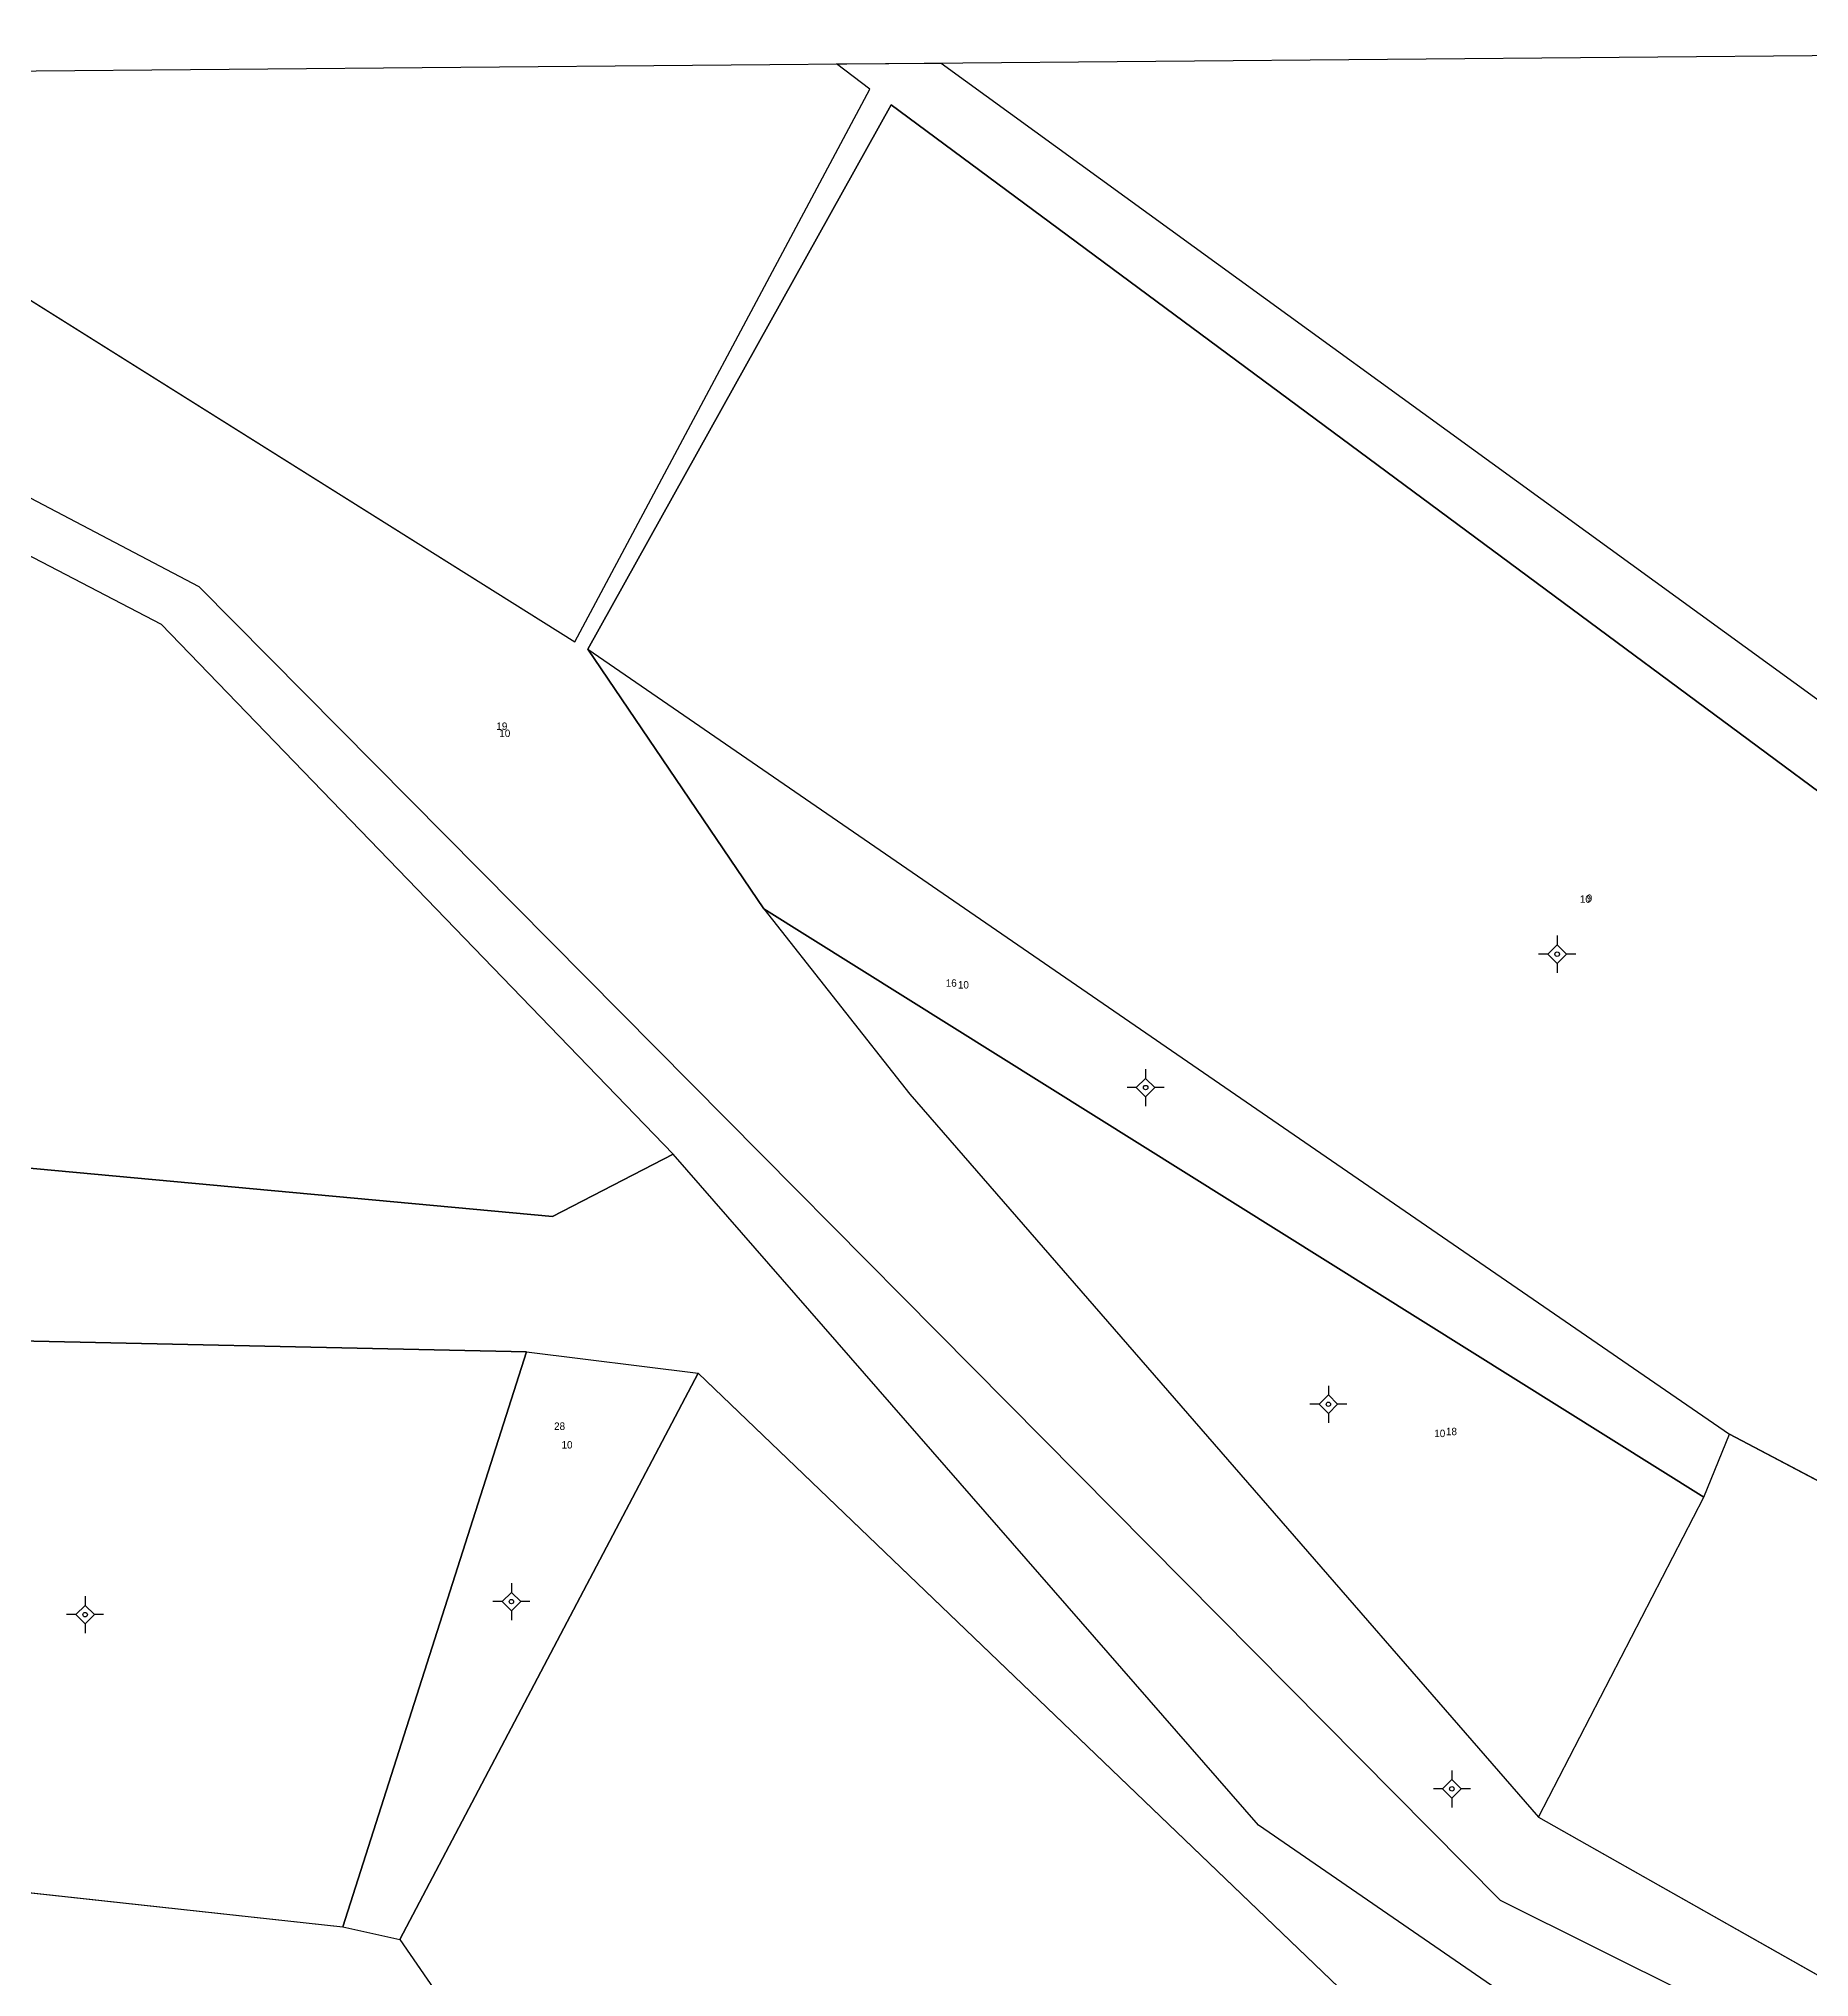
# Model space of a CAD drawing. Extents: x 530124 to 551589, y 1839482 to 1845671.
# Drawn here: x 551285.1 to 551404.6, y 1840367.9 to 1840498.8 of the extents above; entities that cross this region are included whole.
import ezdxf

# ---------------------------------------------------------------- set-up
doc = ezdxf.new("R2010")
doc.units = 0
for name, color, linetype in [('Level 10', 7, 'Continuous'), ('Level 11', 7, 'Continuous'), ('Level 14', 7, 'Continuous'), ('Level 22', 7, 'Continuous'), ('Level 6', 7, 'Continuous')]:
    doc.layers.add(name, color=color, linetype=linetype)

msp = doc.modelspace()

# ---------------------------------------------------------------- linework, layer by layer
at = {"layer": 'Level 10'}
for p, q in [((551322.14, 1840457.58), (551399.24, 1840404.55)), ((551322.14, 1840457.58), (551334.03, 1840440.04)), ((551334.03, 1840440.04), (551397.52, 1840400.3)), ((551305.6, 1840371.29), (551318, 1840410.13)), ((551318, 1840410.13), (551329.6, 1840408.67)), ((551309.46, 1840370.42), (551329.6, 1840408.67)), ((551329.6, 1840408.67), (551390.93, 1840349.87)), ((551397.52, 1840400.3), (551399.24, 1840404.55)), ((551399.24, 1840404.55), (551442, 1840382.05)), ((551386.35, 1840378.68), (551397.52, 1840400.3)), ((551386.35, 1840378.68), (551444.32, 1840345.91)), ((551259.02, 1840376.37), (551305.6, 1840371.29)), ((551305.6, 1840371.29), (551309.46, 1840370.42)), ((551309.46, 1840370.42), (551354.64, 1840304.84))]:
    msp.add_line(p, q, dxfattribs=at)
for points in [[(551197.56, 1840495.87), (551260.18, 1840496.42), (551321.26, 1840458.07), (551341.2, 1840495.41), (551338.94, 1840497.11), (551346.02, 1840497.17), (551457.89, 1840415.94)], [(551197.56, 1840495.87), (551201.41, 1840494.77), (551245.93, 1840488.06), (551295.87, 1840461.82), (551383.76, 1840373.08), (551448.41, 1840340.87), (551523.33, 1840304.83), (551552.54, 1840284.87), (551582.52, 1840264.03)], [(551322.14, 1840457.58), (551342.64, 1840494.34), (551454.92, 1840411.17)], [(551198.78, 1840491.04), (551244.83, 1840484.53), (551293.33, 1840459.27), (551327.92, 1840423.47)], [(551334.03, 1840440.04), (551343.9, 1840427.52), (551386.35, 1840378.68)], [(551260.56, 1840424.74), (551319.77, 1840419.27), (551327.92, 1840423.47)], [(551390.93, 1840349.87), (551396.81, 1840358.2), (551383.18, 1840367.32), (551367.45, 1840378.14), (551327.92, 1840423.47)], [(551268.53, 1840411.83), (551278.47, 1840410.98), (551318, 1840410.13)]]:
    msp.add_lwpolyline(points, dxfattribs=at)
at = {"layer": 'Level 11'}
for p, q in [((551387.61, 1840438.23), (551387.61, 1840437.6)), ((551386.98, 1840436.98), (551386.36, 1840436.98)), ((551387.61, 1840437.6), (551386.98, 1840436.98)), ((551386.98, 1840436.98), (551387.61, 1840436.35)), ((551388.23, 1840436.98), (551387.61, 1840437.6)), ((551387.61, 1840436.35), (551388.23, 1840436.98)), ((551388.86, 1840436.98), (551388.23, 1840436.98)), ((551387.61, 1840436.35), (551387.61, 1840435.73)), ((551359.82, 1840429.22), (551359.82, 1840428.59)), ((551359.19, 1840427.97), (551358.57, 1840427.97)), ((551359.82, 1840428.59), (551359.19, 1840427.97)), ((551359.19, 1840427.97), (551359.82, 1840427.34)), ((551360.44, 1840427.97), (551359.82, 1840428.59)), ((551359.82, 1840427.34), (551360.44, 1840427.97)), ((551359.82, 1840427.34), (551359.82, 1840426.72)), ((551361.07, 1840427.97), (551360.44, 1840427.97)), ((551372.16, 1840407.83), (551372.16, 1840407.21)), ((551371.53, 1840406.58), (551370.91, 1840406.58)), ((551372.16, 1840407.21), (551371.53, 1840406.58)), ((551371.53, 1840406.58), (551372.16, 1840405.96)), ((551372.78, 1840406.58), (551372.16, 1840407.21)), ((551372.16, 1840405.96), (551372.78, 1840406.58)), ((551373.41, 1840406.58), (551372.78, 1840406.58)), ((551372.16, 1840405.96), (551372.16, 1840405.33)), ((551288.2, 1840393.62), (551288.2, 1840392.99)), ((551316.99, 1840393.87), (551316.37, 1840393.25)), ((551316.99, 1840394.5), (551316.99, 1840393.87)), ((551317.62, 1840393.25), (551316.99, 1840393.87)), ((551287.58, 1840392.37), (551286.95, 1840392.37)), ((551288.2, 1840392.99), (551287.58, 1840392.37)), ((551287.58, 1840392.37), (551288.2, 1840391.74)), ((551288.83, 1840392.37), (551288.2, 1840392.99)), ((551288.2, 1840391.74), (551288.83, 1840392.37)), ((551289.45, 1840392.37), (551288.83, 1840392.37)), ((551316.37, 1840393.25), (551315.74, 1840393.25)), ((551316.37, 1840393.25), (551316.99, 1840392.62)), ((551316.99, 1840392.62), (551317.62, 1840393.25)), ((551316.99, 1840392.62), (551316.99, 1840392)), ((551318.24, 1840393.25), (551317.62, 1840393.25)), ((551288.2, 1840391.74), (551288.2, 1840391.12)), ((551380.5, 1840381.85), (551380.5, 1840381.23)), ((551379.87, 1840380.6), (551379.25, 1840380.6)), ((551380.5, 1840381.23), (551379.87, 1840380.6)), ((551379.87, 1840380.6), (551380.5, 1840379.98)), ((551381.12, 1840380.6), (551380.5, 1840381.23)), ((551380.5, 1840379.98), (551381.12, 1840380.6)), ((551381.75, 1840380.6), (551381.12, 1840380.6)), ((551380.5, 1840379.98), (551380.5, 1840379.35))]:
    msp.add_line(p, q, dxfattribs=at)
for centre in [(551387.61, 1840436.98), (551359.82, 1840427.97), (551372.16, 1840406.58), (551316.99, 1840393.25), (551288.2, 1840392.37), (551380.5, 1840380.6)]:
    msp.add_circle(centre, 0.15, dxfattribs=at)
at = {"layer": 'Level 22'}
for p, q in [((551260.18, 1840496.42), (551321.26, 1840458.07)), ((551321.26, 1840458.07), (551341.2, 1840495.41))]:
    msp.add_line(p, q, dxfattribs=at)
for points in [[(550550.99, 1840490.22), (551533.49, 1840498.81)], [(551454.92, 1840411.17), (551342.64, 1840494.34), (551322.14, 1840457.58)], [(551198.78, 1840491.04), (551244.83, 1840484.53), (551293.33, 1840459.27), (551327.92, 1840423.47)], [(551322.14, 1840457.58), (551399.24, 1840404.55)], [(551334.03, 1840440.04), (551322.14, 1840457.58)], [(551397.52, 1840400.3), (551334.03, 1840440.04)], [(551334.03, 1840440.04), (551343.9, 1840427.52), (551386.35, 1840378.68)], [(551327.92, 1840423.47), (551319.77, 1840419.27), (551260.56, 1840424.74)], [(551318, 1840410.13), (551278.47, 1840410.98), (551268.53, 1840411.83)], [(551318, 1840410.13), (551305.6, 1840371.29)], [(551318, 1840410.13), (551329.6, 1840408.67)], [(551329.6, 1840408.67), (551309.46, 1840370.42)], [(551329.6, 1840408.67), (551390.93, 1840349.87)], [(551397.52, 1840400.3), (551399.24, 1840404.55)], [(551442, 1840382.05), (551399.24, 1840404.55)], [(551386.35, 1840378.68), (551397.52, 1840400.3)], [(551386.35, 1840378.68), (551444.32, 1840345.91)], [(551259.02, 1840376.37), (551305.6, 1840371.29)], [(551305.6, 1840371.29), (551309.46, 1840370.42)], [(551309.46, 1840370.42), (551354.64, 1840304.84)]]:
    msp.add_lwpolyline(points, dxfattribs=at)

# ---------------------------------------------------------------- texts
at = {"layer": 'Level 14'}
for p in [(551316.17, 1840451.65), (551389.14, 1840440.45), (551347.14, 1840434.66), (551320.37, 1840403.59), (551379.31, 1840404.36)]:
    msp.add_text('10', height=0.5, dxfattribs=at).set_placement(p)
at = {"layer": 'Level 6'}
for s, p in [('19', (551315.97, 1840452.13)), ('9', (551389.61, 1840440.51)), ('16', (551346.32, 1840434.78)), ('28', (551319.87, 1840404.85)), ('18', (551380.1, 1840404.49))]:
    msp.add_text(s, height=0.5, dxfattribs=at).set_placement(p)

doc.saveas('drawing.dxf')
